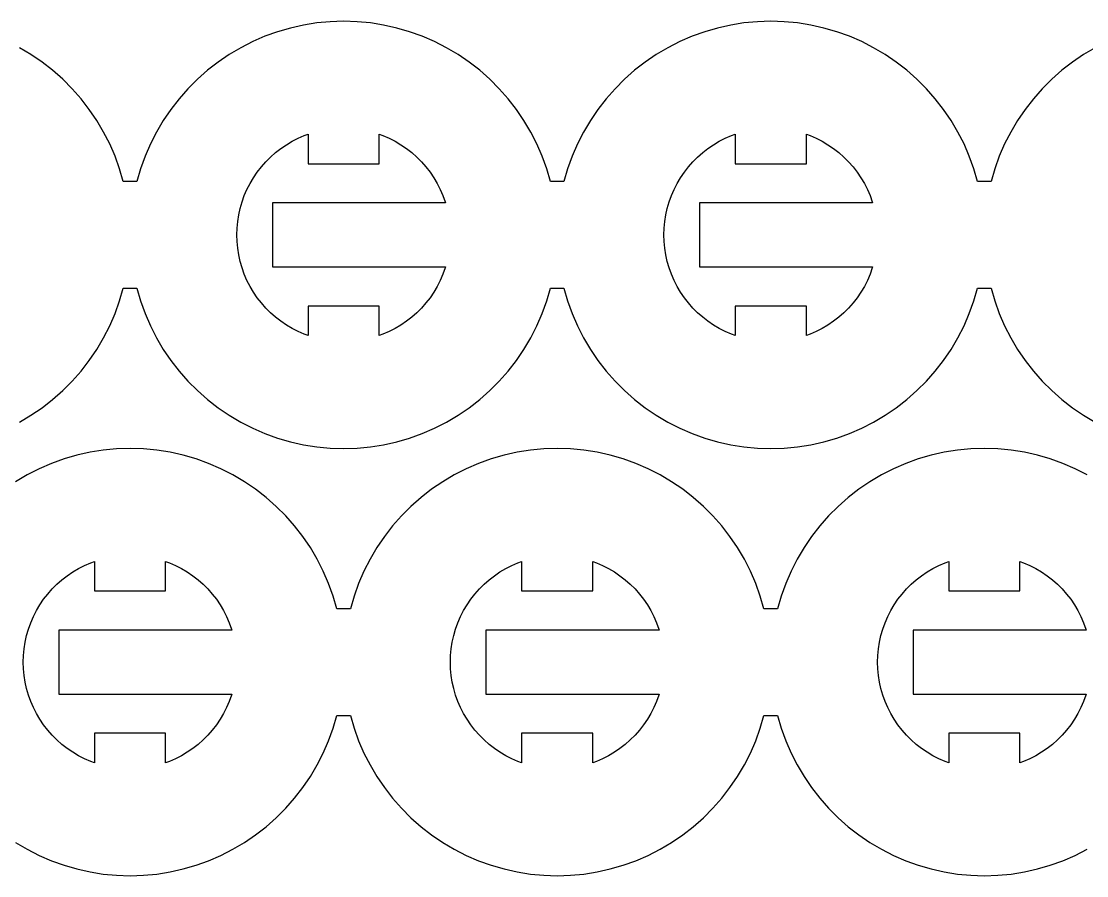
# Model space of a CAD drawing. Header units: metres. Extents: x 1 to 112, y 0 to 24.
# Drawn here: x 54.95 to 84.88, y 0 to 24 of the extents above; entities that cross this region are included whole.
import ezdxf

# ---------------------------------------------------------------- set-up
doc = ezdxf.new("R2010")
doc.units = ezdxf.units.M

msp = doc.modelspace()

# ---------------------------------------------------------------- linework, layer by layer
for p, q in [((63.248, 23.9527), (62.8757, 23.8937)), ((63.6233, 23.9882), (63.248, 23.9527)), ((64, 24), (63.6233, 23.9882)), ((64.3767, 23.9882), (64, 24)), ((64.752, 23.9527), (64.3767, 23.9882)), ((65.1243, 23.8937), (64.752, 23.9527)), ((75.248, 23.9527), (74.8757, 23.8937)), ((75.6233, 23.9882), (75.248, 23.9527)), ((76, 24), (75.6233, 23.9882)), ((76.3767, 23.9882), (76, 24)), ((76.752, 23.9527), (76.3767, 23.9882)), ((77.1243, 23.8937), (76.752, 23.9527)), ((62.1459, 23.7063), (61.7913, 23.5787)), ((62.5079, 23.8115), (62.1459, 23.7063)), ((62.8757, 23.8937), (62.5079, 23.8115)), ((65.4921, 23.8115), (65.1243, 23.8937)), ((65.8541, 23.7063), (65.4921, 23.8115)), ((66.2087, 23.5787), (65.8541, 23.7063)), ((74.1459, 23.7063), (73.7913, 23.5787)), ((74.5079, 23.8115), (74.1459, 23.7063)), ((74.8757, 23.8937), (74.5079, 23.8115)), ((77.4921, 23.8115), (77.1243, 23.8937)), ((77.8541, 23.7063), (77.4921, 23.8115)), ((78.2087, 23.5787), (77.8541, 23.7063)), ((61.4453, 23.429), (61.1095, 23.2578)), ((61.7913, 23.5787), (61.4453, 23.429)), ((66.5547, 23.429), (66.2087, 23.5787)), ((66.8905, 23.2578), (66.5547, 23.429)), ((73.4453, 23.429), (73.1095, 23.2578)), ((73.7913, 23.5787), (73.4453, 23.429)), ((78.5547, 23.429), (78.2087, 23.5787)), ((78.8905, 23.2578), (78.5547, 23.429)), ((55.215, 23.066), (54.8905, 23.2578)), ((55.5267, 22.8541), (55.215, 23.066)), ((60.785, 23.066), (60.4733, 22.8541)), ((61.1095, 23.2578), (60.785, 23.066)), ((67.215, 23.066), (66.8905, 23.2578)), ((67.5267, 22.8541), (67.215, 23.066)), ((72.785, 23.066), (72.4733, 22.8541)), ((73.1095, 23.2578), (72.785, 23.066)), ((79.215, 23.066), (78.8905, 23.2578)), ((79.5267, 22.8541), (79.215, 23.066)), ((84.785, 23.066), (84.4733, 22.8541)), ((85.1095, 23.2578), (84.785, 23.066)), ((55.8245, 22.6231), (55.5267, 22.8541)), ((60.4733, 22.8541), (60.1755, 22.6231)), ((67.8245, 22.6231), (67.5267, 22.8541)), ((72.4733, 22.8541), (72.1755, 22.6231)), ((79.8245, 22.6231), (79.5267, 22.8541)), ((84.4733, 22.8541), (84.1755, 22.6231)), ((56.1073, 22.3738), (55.8245, 22.6231)), ((60.1755, 22.6231), (59.8927, 22.3738)), ((68.1073, 22.3738), (67.8245, 22.6231)), ((72.1755, 22.6231), (71.8927, 22.3738)), ((80.1073, 22.3738), (79.8245, 22.6231)), ((84.1755, 22.6231), (83.8927, 22.3738)), ((56.3738, 22.1073), (56.1073, 22.3738)), ((59.8927, 22.3738), (59.6262, 22.1073)), ((68.3738, 22.1073), (68.1073, 22.3738)), ((71.8927, 22.3738), (71.6262, 22.1073)), ((80.3738, 22.1073), (80.1073, 22.3738)), ((83.8927, 22.3738), (83.6262, 22.1073)), ((56.6231, 21.8245), (56.3738, 22.1073)), ((59.6262, 22.1073), (59.3769, 21.8245)), ((68.6231, 21.8245), (68.3738, 22.1073)), ((71.6262, 22.1073), (71.3769, 21.8245)), ((80.6231, 21.8245), (80.3738, 22.1073)), ((83.6262, 22.1073), (83.3769, 21.8245)), ((56.8541, 21.5267), (56.6231, 21.8245)), ((59.3769, 21.8245), (59.1459, 21.5267)), ((68.8541, 21.5267), (68.6231, 21.8245)), ((71.3769, 21.8245), (71.1459, 21.5267)), ((80.8541, 21.5267), (80.6231, 21.8245)), ((83.3769, 21.8245), (83.1459, 21.5267)), ((57.066, 21.215), (56.8541, 21.5267)), ((59.1459, 21.5267), (58.934, 21.215)), ((69.066, 21.215), (68.8541, 21.5267)), ((71.1459, 21.5267), (70.934, 21.215)), ((81.066, 21.215), (80.8541, 21.5267)), ((83.1459, 21.5267), (82.934, 21.215)), ((57.2578, 20.8905), (57.066, 21.215)), ((58.934, 21.215), (58.7422, 20.8905)), ((69.2578, 20.8905), (69.066, 21.215)), ((70.934, 21.215), (70.7422, 20.8905)), ((81.2578, 20.8905), (81.066, 21.215)), ((82.934, 21.215), (82.7422, 20.8905)), ((57.429, 20.5547), (57.2578, 20.8905)), ((58.7422, 20.8905), (58.571, 20.5547)), ((62.5547, 20.6289), (62.7227, 20.7145)), ((62.7227, 20.7145), (62.8956, 20.7893)), ((62.8956, 20.7893), (63, 20.8269)), ((63, 20.8269), (63, 20)), ((65, 20), (65, 20.8269)), ((65, 20.8269), (65.1044, 20.7893)), ((65.1044, 20.7893), (65.2773, 20.7145)), ((65.2773, 20.7145), (65.4453, 20.6289)), ((69.429, 20.5547), (69.2578, 20.8905)), ((70.7422, 20.8905), (70.571, 20.5547)), ((74.5547, 20.6289), (74.7227, 20.7145)), ((74.7227, 20.7145), (74.8956, 20.7893)), ((74.8956, 20.7893), (75, 20.8269)), ((75, 20.8269), (75, 20)), ((77, 20), (77, 20.8269)), ((77, 20.8269), (77.1044, 20.7893)), ((77.1044, 20.7893), (77.2773, 20.7145)), ((77.2773, 20.7145), (77.4453, 20.6289)), ((81.429, 20.5547), (81.2578, 20.8905)), ((82.7422, 20.8905), (82.571, 20.5547)), ((57.5787, 20.2087), (57.429, 20.5547)), ((58.571, 20.5547), (58.4213, 20.2087)), ((62.0877, 20.3115), (62.2366, 20.4271)), ((62.2366, 20.4271), (62.3925, 20.533)), ((62.3925, 20.533), (62.5547, 20.6289)), ((65.4453, 20.6289), (65.6075, 20.533)), ((65.6075, 20.533), (65.7634, 20.4271)), ((65.7634, 20.4271), (65.9123, 20.3115)), ((69.5787, 20.2087), (69.429, 20.5547)), ((70.571, 20.5547), (70.4213, 20.2087)), ((74.0877, 20.3115), (74.2366, 20.4271)), ((74.2366, 20.4271), (74.3925, 20.533)), ((74.3925, 20.533), (74.5547, 20.6289)), ((77.4453, 20.6289), (77.6075, 20.533)), ((77.6075, 20.533), (77.7634, 20.4271)), ((77.7634, 20.4271), (77.9123, 20.3115)), ((81.5787, 20.2087), (81.429, 20.5547)), ((82.571, 20.5547), (82.4213, 20.2087)), ((57.7063, 19.8541), (57.5787, 20.2087)), ((58.4213, 20.2087), (58.2937, 19.8541)), ((61.6885, 19.9123), (61.8131, 20.0536)), ((61.8131, 20.0536), (61.9464, 20.1869)), ((61.9464, 20.1869), (62.0877, 20.3115)), ((65.9123, 20.3115), (66.0536, 20.1869)), ((66.0536, 20.1869), (66.1869, 20.0536)), ((66.1869, 20.0536), (66.3115, 19.9123)), ((69.7063, 19.8541), (69.5787, 20.2087)), ((70.4213, 20.2087), (70.2937, 19.8541)), ((73.6885, 19.9123), (73.8131, 20.0536)), ((73.8131, 20.0536), (73.9464, 20.1869)), ((73.9464, 20.1869), (74.0877, 20.3115)), ((77.9123, 20.3115), (78.0536, 20.1869)), ((78.0536, 20.1869), (78.1869, 20.0536)), ((78.1869, 20.0536), (78.3115, 19.9123)), ((81.7063, 19.8541), (81.5787, 20.2087)), ((82.4213, 20.2087), (82.2937, 19.8541)), ((57.8092, 19.5), (57.7063, 19.8541)), ((58.2937, 19.8541), (58.1908, 19.5)), ((61.467, 19.6075), (61.5729, 19.7634)), ((61.5729, 19.7634), (61.6885, 19.9123)), ((63, 20), (65, 20)), ((66.3115, 19.9123), (66.4271, 19.7634)), ((66.4271, 19.7634), (66.533, 19.6075)), ((69.8092, 19.5), (69.7063, 19.8541)), ((70.2937, 19.8541), (70.1908, 19.5)), ((73.467, 19.6075), (73.5729, 19.7634)), ((73.5729, 19.7634), (73.6885, 19.9123)), ((75, 20), (77, 20)), ((78.3115, 19.9123), (78.4271, 19.7634)), ((78.4271, 19.7634), (78.533, 19.6075)), ((81.8092, 19.5), (81.7063, 19.8541)), ((82.2937, 19.8541), (82.1908, 19.5)), ((58.1908, 19.5), (57.8092, 19.5)), ((61.3711, 19.4453), (61.467, 19.6075)), ((66.533, 19.6075), (66.6289, 19.4453)), ((70.1908, 19.5), (69.8092, 19.5)), ((73.3711, 19.4453), (73.467, 19.6075)), ((78.533, 19.6075), (78.6289, 19.4453)), ((82.1908, 19.5), (81.8092, 19.5)), ((61.2107, 19.1044), (61.2855, 19.2773)), ((61.2855, 19.2773), (61.3711, 19.4453)), ((66.6289, 19.4453), (66.7145, 19.2773)), ((66.7145, 19.2773), (66.7893, 19.1044)), ((73.2107, 19.1044), (73.2855, 19.2773)), ((73.2855, 19.2773), (73.3711, 19.4453)), ((78.6289, 19.4453), (78.7145, 19.2773)), ((78.7145, 19.2773), (78.7893, 19.1044)), ((61.0943, 18.7461), (61.1468, 18.9271)), ((61.1468, 18.9271), (61.2107, 19.1044)), ((66.861, 18.9), (62, 18.9)), ((62, 18.9), (62, 17.1)), ((66.7893, 19.1044), (66.8532, 18.9271)), ((66.8532, 18.9271), (66.861, 18.9)), ((73.0943, 18.7461), (73.1468, 18.9271)), ((73.1468, 18.9271), (73.2107, 19.1044)), ((78.861, 18.9), (74, 18.9)), ((74, 18.9), (74, 17.1)), ((78.7893, 19.1044), (78.8532, 18.9271)), ((78.8532, 18.9271), (78.861, 18.9)), ((61.0237, 18.376), (61.0531, 18.5621)), ((61.0531, 18.5621), (61.0943, 18.7461)), ((73.0237, 18.376), (73.0531, 18.5621)), ((73.0531, 18.5621), (73.0943, 18.7461)), ((61.0059, 18.1884), (61.0237, 18.376)), ((73.0059, 18.1884), (73.0237, 18.376)), ((61, 18), (61.0059, 18.1884)), ((61.0059, 17.8116), (61, 18)), ((73, 18), (73.0059, 18.1884)), ((73.0059, 17.8116), (73, 18)), ((61.0237, 17.624), (61.0059, 17.8116)), ((73.0237, 17.624), (73.0059, 17.8116)), ((61.0531, 17.4379), (61.0237, 17.624)), ((61.0943, 17.2539), (61.0531, 17.4379)), ((73.0531, 17.4379), (73.0237, 17.624)), ((73.0943, 17.2539), (73.0531, 17.4379)), ((61.1468, 17.0729), (61.0943, 17.2539)), ((61.2107, 16.8956), (61.1468, 17.0729)), ((62, 17.1), (66.861, 17.1)), ((66.8532, 17.0729), (66.7893, 16.8956)), ((66.861, 17.1), (66.8532, 17.0729)), ((73.1468, 17.0729), (73.0943, 17.2539)), ((73.2107, 16.8956), (73.1468, 17.0729)), ((74, 17.1), (78.861, 17.1)), ((78.8532, 17.0729), (78.7893, 16.8956)), ((78.861, 17.1), (78.8532, 17.0729)), ((61.2855, 16.7227), (61.2107, 16.8956)), ((66.7893, 16.8956), (66.7145, 16.7227)), ((73.2855, 16.7227), (73.2107, 16.8956)), ((78.7893, 16.8956), (78.7145, 16.7227)), ((57.7063, 16.1459), (57.8092, 16.5)), ((57.8092, 16.5), (58.1908, 16.5)), ((58.1908, 16.5), (58.2937, 16.1459)), ((61.3711, 16.5547), (61.2855, 16.7227)), ((61.467, 16.3925), (61.3711, 16.5547)), ((66.6289, 16.5547), (66.533, 16.3925)), ((66.7145, 16.7227), (66.6289, 16.5547)), ((69.7063, 16.1459), (69.8092, 16.5)), ((69.8092, 16.5), (70.1908, 16.5)), ((70.1908, 16.5), (70.2937, 16.1459)), ((73.3711, 16.5547), (73.2855, 16.7227)), ((73.467, 16.3925), (73.3711, 16.5547)), ((78.6289, 16.5547), (78.533, 16.3925)), ((78.7145, 16.7227), (78.6289, 16.5547)), ((81.7063, 16.1459), (81.8092, 16.5)), ((81.8092, 16.5), (82.1908, 16.5)), ((82.1908, 16.5), (82.2937, 16.1459)), ((61.5729, 16.2366), (61.467, 16.3925)), ((61.6885, 16.0877), (61.5729, 16.2366)), ((66.4271, 16.2366), (66.3115, 16.0877)), ((66.533, 16.3925), (66.4271, 16.2366)), ((73.5729, 16.2366), (73.467, 16.3925)), ((73.6885, 16.0877), (73.5729, 16.2366)), ((78.4271, 16.2366), (78.3115, 16.0877)), ((78.533, 16.3925), (78.4271, 16.2366)), ((57.5787, 15.7913), (57.7063, 16.1459)), ((58.2937, 16.1459), (58.4213, 15.7913)), ((61.8131, 15.9464), (61.6885, 16.0877)), ((61.9464, 15.8131), (61.8131, 15.9464)), ((65, 16), (63, 16)), ((63, 16), (63, 15.1731)), ((65, 15.1731), (65, 16)), ((66.1869, 15.9464), (66.0536, 15.8131)), ((66.3115, 16.0877), (66.1869, 15.9464)), ((69.5787, 15.7913), (69.7063, 16.1459)), ((70.2937, 16.1459), (70.4213, 15.7913)), ((73.8131, 15.9464), (73.6885, 16.0877)), ((73.9464, 15.8131), (73.8131, 15.9464)), ((77, 16), (75, 16)), ((75, 16), (75, 15.1731)), ((77, 15.1731), (77, 16)), ((78.1869, 15.9464), (78.0536, 15.8131)), ((78.3115, 16.0877), (78.1869, 15.9464)), ((81.5787, 15.7913), (81.7063, 16.1459)), ((82.2937, 16.1459), (82.4213, 15.7913)), ((57.429, 15.4453), (57.5787, 15.7913)), ((58.4213, 15.7913), (58.571, 15.4453)), ((62.0877, 15.6885), (61.9464, 15.8131)), ((62.2366, 15.5729), (62.0877, 15.6885)), ((62.3925, 15.467), (62.2366, 15.5729)), ((65.7634, 15.5729), (65.6075, 15.467)), ((65.9123, 15.6885), (65.7634, 15.5729)), ((66.0536, 15.8131), (65.9123, 15.6885)), ((69.429, 15.4453), (69.5787, 15.7913)), ((70.4213, 15.7913), (70.571, 15.4453)), ((74.0877, 15.6885), (73.9464, 15.8131)), ((74.2366, 15.5729), (74.0877, 15.6885)), ((74.3925, 15.467), (74.2366, 15.5729)), ((77.7634, 15.5729), (77.6075, 15.467)), ((77.9123, 15.6885), (77.7634, 15.5729)), ((78.0536, 15.8131), (77.9123, 15.6885)), ((81.429, 15.4453), (81.5787, 15.7913)), ((82.4213, 15.7913), (82.571, 15.4453)), ((57.2578, 15.1095), (57.429, 15.4453)), ((58.571, 15.4453), (58.7422, 15.1095)), ((62.5547, 15.3711), (62.3925, 15.467)), ((62.7227, 15.2855), (62.5547, 15.3711)), ((62.8956, 15.2107), (62.7227, 15.2855)), ((65.2773, 15.2855), (65.1044, 15.2107)), ((65.4453, 15.3711), (65.2773, 15.2855)), ((65.6075, 15.467), (65.4453, 15.3711)), ((69.2578, 15.1095), (69.429, 15.4453)), ((70.571, 15.4453), (70.7422, 15.1095)), ((74.5547, 15.3711), (74.3925, 15.467)), ((74.7227, 15.2855), (74.5547, 15.3711)), ((74.8956, 15.2107), (74.7227, 15.2855)), ((77.2773, 15.2855), (77.1044, 15.2107)), ((77.4453, 15.3711), (77.2773, 15.2855)), ((77.6075, 15.467), (77.4453, 15.3711)), ((81.2578, 15.1095), (81.429, 15.4453)), ((82.571, 15.4453), (82.7422, 15.1095)), ((57.066, 14.785), (57.2578, 15.1095)), ((58.7422, 15.1095), (58.934, 14.785)), ((63, 15.1731), (62.8956, 15.2107)), ((65.1044, 15.2107), (65, 15.1731)), ((69.066, 14.785), (69.2578, 15.1095)), ((70.7422, 15.1095), (70.934, 14.785)), ((75, 15.1731), (74.8956, 15.2107)), ((77.1044, 15.2107), (77, 15.1731)), ((81.066, 14.785), (81.2578, 15.1095)), ((82.7422, 15.1095), (82.934, 14.785)), ((56.8541, 14.4733), (57.066, 14.785)), ((58.934, 14.785), (59.1459, 14.4733)), ((68.8541, 14.4733), (69.066, 14.785)), ((70.934, 14.785), (71.1459, 14.4733)), ((80.8541, 14.4733), (81.066, 14.785)), ((82.934, 14.785), (83.1459, 14.4733)), ((56.6231, 14.1755), (56.8541, 14.4733)), ((59.1459, 14.4733), (59.3769, 14.1755)), ((68.6231, 14.1755), (68.8541, 14.4733)), ((71.1459, 14.4733), (71.3769, 14.1755)), ((80.6231, 14.1755), (80.8541, 14.4733)), ((83.1459, 14.4733), (83.3769, 14.1755)), ((56.3738, 13.8927), (56.6231, 14.1755)), ((59.3769, 14.1755), (59.6262, 13.8927)), ((68.3738, 13.8927), (68.6231, 14.1755)), ((71.3769, 14.1755), (71.6262, 13.8927)), ((80.3738, 13.8927), (80.6231, 14.1755)), ((83.3769, 14.1755), (83.6262, 13.8927)), ((56.1073, 13.6262), (56.3738, 13.8927)), ((59.6262, 13.8927), (59.8927, 13.6262)), ((68.1073, 13.6262), (68.3738, 13.8927)), ((71.6262, 13.8927), (71.8927, 13.6262)), ((80.1073, 13.6262), (80.3738, 13.8927)), ((83.6262, 13.8927), (83.8927, 13.6262)), ((55.8245, 13.3769), (56.1073, 13.6262)), ((59.8927, 13.6262), (60.1755, 13.3769)), ((67.8245, 13.3769), (68.1073, 13.6262)), ((71.8927, 13.6262), (72.1755, 13.3769)), ((79.8245, 13.3769), (80.1073, 13.6262)), ((83.8927, 13.6262), (84.1755, 13.3769)), ((55.5267, 13.1459), (55.8245, 13.3769)), ((60.1755, 13.3769), (60.4733, 13.1459)), ((67.5267, 13.1459), (67.8245, 13.3769)), ((72.1755, 13.3769), (72.4733, 13.1459)), ((79.5267, 13.1459), (79.8245, 13.3769)), ((84.1755, 13.3769), (84.4733, 13.1459)), ((54.8905, 12.7422), (55.215, 12.934)), ((55.215, 12.934), (55.5267, 13.1459)), ((60.4733, 13.1459), (60.785, 12.934)), ((60.785, 12.934), (61.1095, 12.7422)), ((66.8905, 12.7422), (67.215, 12.934)), ((67.215, 12.934), (67.5267, 13.1459)), ((72.4733, 13.1459), (72.785, 12.934)), ((72.785, 12.934), (73.1095, 12.7422)), ((78.8905, 12.7422), (79.215, 12.934)), ((79.215, 12.934), (79.5267, 13.1459)), ((84.4733, 13.1459), (84.785, 12.934)), ((84.785, 12.934), (85.1095, 12.7422)), ((61.1095, 12.7422), (61.4453, 12.571)), ((61.4453, 12.571), (61.7913, 12.4213)), ((66.2087, 12.4213), (66.5547, 12.571)), ((66.5547, 12.571), (66.8905, 12.7422)), ((73.1095, 12.7422), (73.4453, 12.571)), ((73.4453, 12.571), (73.7913, 12.4213)), ((78.2087, 12.4213), (78.5547, 12.571)), ((78.5547, 12.571), (78.8905, 12.7422)), ((61.7913, 12.4213), (62.1459, 12.2937)), ((62.1459, 12.2937), (62.5079, 12.1885)), ((65.4921, 12.1885), (65.8541, 12.2937)), ((65.8541, 12.2937), (66.2087, 12.4213)), ((73.7913, 12.4213), (74.1459, 12.2937)), ((74.1459, 12.2937), (74.5079, 12.1885)), ((77.4921, 12.1885), (77.8541, 12.2937)), ((77.8541, 12.2937), (78.2087, 12.4213)), ((57.6233, 11.9882), (57.248, 11.9527)), ((58, 12), (57.6233, 11.9882)), ((58.3767, 11.9882), (58, 12)), ((58.752, 11.9527), (58.3767, 11.9882)), ((62.5079, 12.1885), (62.8757, 12.1063)), ((62.8757, 12.1063), (63.248, 12.0473)), ((63.248, 12.0473), (63.6233, 12.0118)), ((63.6233, 12.0118), (64, 12)), ((64, 12), (64.3767, 12.0118)), ((64.3767, 12.0118), (64.752, 12.0473)), ((64.752, 12.0473), (65.1243, 12.1063)), ((65.1243, 12.1063), (65.4921, 12.1885)), ((69.6233, 11.9882), (69.248, 11.9527)), ((70, 12), (69.6233, 11.9882)), ((70.3767, 11.9882), (70, 12)), ((70.752, 11.9527), (70.3767, 11.9882)), ((74.5079, 12.1885), (74.8757, 12.1063)), ((74.8757, 12.1063), (75.248, 12.0473)), ((75.248, 12.0473), (75.6233, 12.0118)), ((75.6233, 12.0118), (76, 12)), ((76, 12), (76.3767, 12.0118)), ((76.3767, 12.0118), (76.752, 12.0473)), ((76.752, 12.0473), (77.1243, 12.1063)), ((77.1243, 12.1063), (77.4921, 12.1885)), ((81.6233, 11.9882), (81.248, 11.9527)), ((82, 12), (81.6233, 11.9882)), ((82.3767, 11.9882), (82, 12)), ((82.752, 11.9527), (82.3767, 11.9882)), ((56.1459, 11.7063), (55.7913, 11.5787)), ((56.5079, 11.8115), (56.1459, 11.7063)), ((56.8757, 11.8937), (56.5079, 11.8115)), ((57.248, 11.9527), (56.8757, 11.8937)), ((59.1243, 11.8937), (58.752, 11.9527)), ((59.4921, 11.8115), (59.1243, 11.8937)), ((59.8541, 11.7063), (59.4921, 11.8115)), ((60.2087, 11.5787), (59.8541, 11.7063)), ((68.1459, 11.7063), (67.7913, 11.5787)), ((68.5079, 11.8115), (68.1459, 11.7063)), ((68.8757, 11.8937), (68.5079, 11.8115)), ((69.248, 11.9527), (68.8757, 11.8937)), ((71.1243, 11.8937), (70.752, 11.9527)), ((71.4921, 11.8115), (71.1243, 11.8937)), ((71.8541, 11.7063), (71.4921, 11.8115)), ((72.2087, 11.5787), (71.8541, 11.7063)), ((80.1459, 11.7063), (79.7913, 11.5787)), ((80.5079, 11.8115), (80.1459, 11.7063)), ((80.8757, 11.8937), (80.5079, 11.8115)), ((81.248, 11.9527), (80.8757, 11.8937)), ((83.1243, 11.8937), (82.752, 11.9527)), ((83.4921, 11.8115), (83.1243, 11.8937)), ((83.8541, 11.7063), (83.4921, 11.8115)), ((84.2087, 11.5787), (83.8541, 11.7063)), ((55.4453, 11.429), (55.1095, 11.2578)), ((55.7913, 11.5787), (55.4453, 11.429)), ((60.5547, 11.429), (60.2087, 11.5787)), ((60.8905, 11.2578), (60.5547, 11.429)), ((67.4453, 11.429), (67.1095, 11.2578)), ((67.7913, 11.5787), (67.4453, 11.429)), ((72.5547, 11.429), (72.2087, 11.5787)), ((72.8905, 11.2578), (72.5547, 11.429)), ((79.4453, 11.429), (79.1095, 11.2578)), ((79.7913, 11.5787), (79.4453, 11.429)), ((84.5547, 11.429), (84.2087, 11.5787)), ((84.8905, 11.2578), (84.5547, 11.429)), ((55.1095, 11.2578), (54.785, 11.066)), ((61.215, 11.066), (60.8905, 11.2578)), ((67.1095, 11.2578), (66.785, 11.066)), ((73.215, 11.066), (72.8905, 11.2578)), ((79.1095, 11.2578), (78.785, 11.066)), ((61.5267, 10.8541), (61.215, 11.066)), ((61.8245, 10.6231), (61.5267, 10.8541)), ((66.4733, 10.8541), (66.1755, 10.6231)), ((66.785, 11.066), (66.4733, 10.8541)), ((73.5267, 10.8541), (73.215, 11.066)), ((73.8245, 10.6231), (73.5267, 10.8541)), ((78.4733, 10.8541), (78.1755, 10.6231)), ((78.785, 11.066), (78.4733, 10.8541)), ((62.1073, 10.3738), (61.8245, 10.6231)), ((66.1755, 10.6231), (65.8927, 10.3738)), ((74.1073, 10.3738), (73.8245, 10.6231)), ((78.1755, 10.6231), (77.8927, 10.3738)), ((62.3738, 10.1073), (62.1073, 10.3738)), ((65.8927, 10.3738), (65.6262, 10.1073)), ((74.3738, 10.1073), (74.1073, 10.3738)), ((77.8927, 10.3738), (77.6262, 10.1073)), ((62.6231, 9.82454), (62.3738, 10.1073)), ((65.6262, 10.1073), (65.3769, 9.82454)), ((74.6231, 9.82454), (74.3738, 10.1073)), ((77.6262, 10.1073), (77.3769, 9.82454)), ((62.8541, 9.52671), (62.6231, 9.82454)), ((65.3769, 9.82454), (65.1459, 9.52671)), ((74.8541, 9.52671), (74.6231, 9.82454)), ((77.3769, 9.82454), (77.1459, 9.52671)), ((63.066, 9.21496), (62.8541, 9.52671)), ((65.1459, 9.52671), (64.934, 9.21496)), ((75.066, 9.21496), (74.8541, 9.52671)), ((77.1459, 9.52671), (76.934, 9.21496)), ((63.2578, 8.89052), (63.066, 9.21496)), ((64.934, 9.21496), (64.7422, 8.89052)), ((75.2578, 8.89052), (75.066, 9.21496)), ((76.934, 9.21496), (76.7422, 8.89052)), ((56.5547, 8.62892), (56.7227, 8.71448)), ((56.7227, 8.71448), (56.8956, 8.78933)), ((56.8956, 8.78933), (57, 8.82691)), ((57, 8.82691), (57, 8)), ((59, 8), (59, 8.82691)), ((59, 8.82691), (59.1044, 8.78933)), ((59.1044, 8.78933), (59.2773, 8.71448)), ((59.2773, 8.71448), (59.4453, 8.62892)), ((63.429, 8.55468), (63.2578, 8.89052)), ((64.7422, 8.89052), (64.571, 8.55468)), ((68.5547, 8.62892), (68.7227, 8.71448)), ((68.7227, 8.71448), (68.8956, 8.78933)), ((68.8956, 8.78933), (69, 8.82691)), ((69, 8.82691), (69, 8)), ((71, 8), (71, 8.82691)), ((71, 8.82691), (71.1044, 8.78933)), ((71.1044, 8.78933), (71.2773, 8.71448)), ((71.2773, 8.71448), (71.4453, 8.62892)), ((75.429, 8.55468), (75.2578, 8.89052)), ((76.7422, 8.89052), (76.571, 8.55468)), ((80.5547, 8.62892), (80.7227, 8.71448)), ((80.7227, 8.71448), (80.8956, 8.78933)), ((80.8956, 8.78933), (81, 8.82691)), ((81, 8.82691), (81, 8)), ((83, 8), (83, 8.82691)), ((83, 8.82691), (83.1044, 8.78933)), ((83.1044, 8.78933), (83.2773, 8.71448)), ((83.2773, 8.71448), (83.4453, 8.62892)), ((56.0877, 8.31154), (56.2366, 8.42705)), ((56.2366, 8.42705), (56.3925, 8.53298)), ((56.3925, 8.53298), (56.5547, 8.62892)), ((59.4453, 8.62892), (59.6075, 8.53298)), ((59.6075, 8.53298), (59.7634, 8.42705)), ((59.7634, 8.42705), (59.9123, 8.31154)), ((63.5787, 8.20875), (63.429, 8.55468)), ((64.571, 8.55468), (64.4213, 8.20875)), ((68.0877, 8.31154), (68.2366, 8.42705)), ((68.2366, 8.42705), (68.3925, 8.53298)), ((68.3925, 8.53298), (68.5547, 8.62892)), ((71.4453, 8.62892), (71.6075, 8.53298)), ((71.6075, 8.53298), (71.7634, 8.42705)), ((71.7634, 8.42705), (71.9123, 8.31154)), ((75.5787, 8.20875), (75.429, 8.55468)), ((76.571, 8.55468), (76.4213, 8.20875)), ((80.0877, 8.31154), (80.2366, 8.42705)), ((80.2366, 8.42705), (80.3925, 8.53298)), ((80.3925, 8.53298), (80.5547, 8.62892)), ((83.4453, 8.62892), (83.6075, 8.53298)), ((83.6075, 8.53298), (83.7634, 8.42705)), ((83.7634, 8.42705), (83.9123, 8.31154)), ((55.8131, 8.05364), (55.9464, 8.18691)), ((55.9464, 8.18691), (56.0877, 8.31154)), ((59.9123, 8.31154), (60.0536, 8.18691)), ((60.0536, 8.18691), (60.1869, 8.05364)), ((63.7063, 7.8541), (63.5787, 8.20875)), ((64.4213, 8.20875), (64.2937, 7.8541)), ((67.8131, 8.05364), (67.9464, 8.18691)), ((67.9464, 8.18691), (68.0877, 8.31154)), ((71.9123, 8.31154), (72.0536, 8.18691)), ((72.0536, 8.18691), (72.1869, 8.05364)), ((75.7063, 7.8541), (75.5787, 8.20875)), ((76.4213, 8.20875), (76.2937, 7.8541)), ((79.8131, 8.05364), (79.9464, 8.18691)), ((79.9464, 8.18691), (80.0877, 8.31154)), ((83.9123, 8.31154), (84.0536, 8.18691)), ((84.0536, 8.18691), (84.1869, 8.05364)), ((55.5729, 7.76336), (55.6885, 7.91227)), ((55.6885, 7.91227), (55.8131, 8.05364)), ((57, 8), (59, 8)), ((60.1869, 8.05364), (60.3115, 7.91227)), ((60.3115, 7.91227), (60.4271, 7.76336)), ((63.8092, 7.5), (63.7063, 7.8541)), ((64.2937, 7.8541), (64.1908, 7.5)), ((67.5729, 7.76336), (67.6885, 7.91227)), ((67.6885, 7.91227), (67.8131, 8.05364)), ((69, 8), (71, 8)), ((72.1869, 8.05364), (72.3115, 7.91227)), ((72.3115, 7.91227), (72.4271, 7.76336)), ((75.8092, 7.5), (75.7063, 7.8541)), ((76.2937, 7.8541), (76.1908, 7.5)), ((79.5729, 7.76336), (79.6885, 7.91227)), ((79.6885, 7.91227), (79.8131, 8.05364)), ((81, 8), (83, 8)), ((84.1869, 8.05364), (84.3115, 7.91227)), ((84.3115, 7.91227), (84.4271, 7.76336)), ((55.3711, 7.44526), (55.467, 7.60748)), ((55.467, 7.60748), (55.5729, 7.76336)), ((60.4271, 7.76336), (60.533, 7.60748)), ((60.533, 7.60748), (60.6289, 7.44526)), ((64.1908, 7.5), (63.8092, 7.5)), ((67.3711, 7.44526), (67.467, 7.60748)), ((67.467, 7.60748), (67.5729, 7.76336)), ((72.4271, 7.76336), (72.533, 7.60748)), ((72.533, 7.60748), (72.6289, 7.44526)), ((76.1908, 7.5), (75.8092, 7.5)), ((79.3711, 7.44526), (79.467, 7.60748)), ((79.467, 7.60748), (79.5729, 7.76336)), ((84.4271, 7.76336), (84.533, 7.60748)), ((84.533, 7.60748), (84.6289, 7.44526)), ((55.2107, 7.10437), (55.2855, 7.27734)), ((55.2855, 7.27734), (55.3711, 7.44526)), ((60.6289, 7.44526), (60.7145, 7.27734)), ((60.7145, 7.27734), (60.7893, 7.10437)), ((67.2107, 7.10437), (67.2855, 7.27734)), ((67.2855, 7.27734), (67.3711, 7.44526)), ((72.6289, 7.44526), (72.7145, 7.27734)), ((72.7145, 7.27734), (72.7893, 7.10437)), ((79.2107, 7.10437), (79.2855, 7.27734)), ((79.2855, 7.27734), (79.3711, 7.44526)), ((84.6289, 7.44526), (84.7145, 7.27734)), ((84.7145, 7.27734), (84.7893, 7.10437)), ((55.0943, 6.74607), (55.1468, 6.92705)), ((55.1468, 6.92705), (55.2107, 7.10437)), ((60.861, 6.9), (56, 6.9)), ((56, 6.9), (56, 5.1)), ((60.7893, 7.10437), (60.8532, 6.92705)), ((60.8532, 6.92705), (60.861, 6.9)), ((67.0943, 6.74607), (67.1468, 6.92705)), ((67.1468, 6.92705), (67.2107, 7.10437)), ((72.861, 6.9), (68, 6.9)), ((68, 6.9), (68, 5.1)), ((72.7893, 7.10437), (72.8532, 6.92705)), ((72.8532, 6.92705), (72.861, 6.9)), ((79.0943, 6.74607), (79.1468, 6.92705)), ((79.1468, 6.92705), (79.2107, 7.10437)), ((84.861, 6.9), (80, 6.9)), ((80, 6.9), (80, 5.1)), ((84.7893, 7.10437), (84.8532, 6.92705)), ((84.8532, 6.92705), (84.861, 6.9)), ((55.0531, 6.56214), (55.0943, 6.74607)), ((67.0531, 6.56214), (67.0943, 6.74607)), ((79.0531, 6.56214), (79.0943, 6.74607)), ((55.0059, 6.18837), (55.0237, 6.376)), ((55.0237, 6.376), (55.0531, 6.56214)), ((67.0059, 6.18837), (67.0237, 6.376)), ((67.0237, 6.376), (67.0531, 6.56214)), ((79.0059, 6.18837), (79.0237, 6.376)), ((79.0237, 6.376), (79.0531, 6.56214)), ((55, 6), (55.0059, 6.18837)), ((55.0059, 5.81163), (55, 6)), ((67, 6), (67.0059, 6.18837)), ((67.0059, 5.81163), (67, 6)), ((79, 6), (79.0059, 6.18837)), ((79.0059, 5.81163), (79, 6)), ((55.0237, 5.624), (55.0059, 5.81163)), ((67.0237, 5.624), (67.0059, 5.81163)), ((79.0237, 5.624), (79.0059, 5.81163)), ((55.0531, 5.43786), (55.0237, 5.624)), ((55.0943, 5.25393), (55.0531, 5.43786)), ((67.0531, 5.43786), (67.0237, 5.624)), ((67.0943, 5.25393), (67.0531, 5.43786)), ((79.0531, 5.43786), (79.0237, 5.624)), ((79.0943, 5.25393), (79.0531, 5.43786)), ((55.1468, 5.07295), (55.0943, 5.25393)), ((56, 5.1), (60.861, 5.1)), ((60.861, 5.1), (60.8532, 5.07295)), ((67.1468, 5.07295), (67.0943, 5.25393)), ((68, 5.1), (72.861, 5.1)), ((72.861, 5.1), (72.8532, 5.07295)), ((79.1468, 5.07295), (79.0943, 5.25393)), ((80, 5.1), (84.861, 5.1)), ((84.861, 5.1), (84.8532, 5.07295)), ((55.2107, 4.89563), (55.1468, 5.07295)), ((55.2855, 4.72266), (55.2107, 4.89563)), ((60.7893, 4.89563), (60.7145, 4.72266)), ((60.8532, 5.07295), (60.7893, 4.89563)), ((67.2107, 4.89563), (67.1468, 5.07295)), ((67.2855, 4.72266), (67.2107, 4.89563)), ((72.7893, 4.89563), (72.7145, 4.72266)), ((72.8532, 5.07295), (72.7893, 4.89563)), ((79.2107, 4.89563), (79.1468, 5.07295)), ((79.2855, 4.72266), (79.2107, 4.89563)), ((84.7893, 4.89563), (84.7145, 4.72266)), ((84.8532, 5.07295), (84.7893, 4.89563)), ((55.3711, 4.55474), (55.2855, 4.72266)), ((55.467, 4.39252), (55.3711, 4.55474)), ((60.6289, 4.55474), (60.533, 4.39252)), ((60.7145, 4.72266), (60.6289, 4.55474)), ((63.7063, 4.1459), (63.8092, 4.5)), ((63.8092, 4.5), (64.1908, 4.5)), ((64.1908, 4.5), (64.2937, 4.1459)), ((67.3711, 4.55474), (67.2855, 4.72266)), ((67.467, 4.39252), (67.3711, 4.55474)), ((72.6289, 4.55474), (72.533, 4.39252)), ((72.7145, 4.72266), (72.6289, 4.55474)), ((75.7063, 4.1459), (75.8092, 4.5)), ((75.8092, 4.5), (76.1908, 4.5)), ((76.1908, 4.5), (76.2937, 4.1459)), ((79.3711, 4.55474), (79.2855, 4.72266)), ((79.467, 4.39252), (79.3711, 4.55474)), ((84.6289, 4.55474), (84.533, 4.39252)), ((84.7145, 4.72266), (84.6289, 4.55474)), ((55.5729, 4.23664), (55.467, 4.39252)), ((55.6885, 4.08773), (55.5729, 4.23664)), ((60.4271, 4.23664), (60.3115, 4.08773)), ((60.533, 4.39252), (60.4271, 4.23664)), ((67.5729, 4.23664), (67.467, 4.39252)), ((67.6885, 4.08773), (67.5729, 4.23664)), ((72.4271, 4.23664), (72.3115, 4.08773)), ((72.533, 4.39252), (72.4271, 4.23664)), ((79.5729, 4.23664), (79.467, 4.39252)), ((79.6885, 4.08773), (79.5729, 4.23664)), ((84.4271, 4.23664), (84.3115, 4.08773)), ((84.533, 4.39252), (84.4271, 4.23664)), ((55.8131, 3.94636), (55.6885, 4.08773)), ((55.9464, 3.81309), (55.8131, 3.94636)), ((59, 4), (57, 4)), ((57, 4), (57, 3.17309)), ((59, 3.17309), (59, 4)), ((60.1869, 3.94636), (60.0536, 3.81309)), ((60.3115, 4.08773), (60.1869, 3.94636)), ((63.5787, 3.79125), (63.7063, 4.1459)), ((64.2937, 4.1459), (64.4213, 3.79125)), ((67.8131, 3.94636), (67.6885, 4.08773)), ((67.9464, 3.81309), (67.8131, 3.94636)), ((71, 4), (69, 4)), ((69, 4), (69, 3.17309)), ((71, 3.17309), (71, 4)), ((72.1869, 3.94636), (72.0536, 3.81309)), ((72.3115, 4.08773), (72.1869, 3.94636)), ((75.5787, 3.79125), (75.7063, 4.1459)), ((76.2937, 4.1459), (76.4213, 3.79125)), ((79.8131, 3.94636), (79.6885, 4.08773)), ((79.9464, 3.81309), (79.8131, 3.94636)), ((83, 4), (81, 4)), ((81, 4), (81, 3.17309)), ((83, 3.17309), (83, 4)), ((84.1869, 3.94636), (84.0536, 3.81309)), ((84.3115, 4.08773), (84.1869, 3.94636)), ((56.0877, 3.68846), (55.9464, 3.81309)), ((56.2366, 3.57295), (56.0877, 3.68846)), ((59.9123, 3.68846), (59.7634, 3.57295)), ((60.0536, 3.81309), (59.9123, 3.68846)), ((63.429, 3.44532), (63.5787, 3.79125)), ((64.4213, 3.79125), (64.571, 3.44532)), ((68.0877, 3.68846), (67.9464, 3.81309)), ((68.2366, 3.57295), (68.0877, 3.68846)), ((71.9123, 3.68846), (71.7634, 3.57295)), ((72.0536, 3.81309), (71.9123, 3.68846)), ((75.429, 3.44532), (75.5787, 3.79125)), ((76.4213, 3.79125), (76.571, 3.44532)), ((80.0877, 3.68846), (79.9464, 3.81309)), ((80.2366, 3.57295), (80.0877, 3.68846)), ((83.9123, 3.68846), (83.7634, 3.57295)), ((84.0536, 3.81309), (83.9123, 3.68846)), ((56.3925, 3.46702), (56.2366, 3.57295)), ((56.5547, 3.37108), (56.3925, 3.46702)), ((56.7227, 3.28552), (56.5547, 3.37108)), ((59.4453, 3.37108), (59.2773, 3.28552)), ((59.6075, 3.46702), (59.4453, 3.37108)), ((59.7634, 3.57295), (59.6075, 3.46702)), ((63.2578, 3.10948), (63.429, 3.44532)), ((64.571, 3.44532), (64.7422, 3.10948)), ((68.3925, 3.46702), (68.2366, 3.57295)), ((68.5547, 3.37108), (68.3925, 3.46702)), ((68.7227, 3.28552), (68.5547, 3.37108)), ((71.4453, 3.37108), (71.2773, 3.28552)), ((71.6075, 3.46702), (71.4453, 3.37108)), ((71.7634, 3.57295), (71.6075, 3.46702)), ((75.2578, 3.10948), (75.429, 3.44532)), ((76.571, 3.44532), (76.7422, 3.10948)), ((80.3925, 3.46702), (80.2366, 3.57295)), ((80.5547, 3.37108), (80.3925, 3.46702)), ((80.7227, 3.28552), (80.5547, 3.37108)), ((83.4453, 3.37108), (83.2773, 3.28552)), ((83.6075, 3.46702), (83.4453, 3.37108)), ((83.7634, 3.57295), (83.6075, 3.46702)), ((56.8956, 3.21067), (56.7227, 3.28552)), ((57, 3.17309), (56.8956, 3.21067)), ((59.1044, 3.21067), (59, 3.17309)), ((59.2773, 3.28552), (59.1044, 3.21067)), ((63.066, 2.78504), (63.2578, 3.10948)), ((64.7422, 3.10948), (64.934, 2.78504)), ((68.8956, 3.21067), (68.7227, 3.28552)), ((69, 3.17309), (68.8956, 3.21067)), ((71.1044, 3.21067), (71, 3.17309)), ((71.2773, 3.28552), (71.1044, 3.21067)), ((75.066, 2.78504), (75.2578, 3.10948)), ((76.7422, 3.10948), (76.934, 2.78504)), ((80.8956, 3.21067), (80.7227, 3.28552)), ((81, 3.17309), (80.8956, 3.21067)), ((83.1044, 3.21067), (83, 3.17309)), ((83.2773, 3.28552), (83.1044, 3.21067)), ((62.8541, 2.47329), (63.066, 2.78504)), ((64.934, 2.78504), (65.1459, 2.47329)), ((74.8541, 2.47329), (75.066, 2.78504)), ((76.934, 2.78504), (77.1459, 2.47329)), ((62.6231, 2.17546), (62.8541, 2.47329)), ((65.1459, 2.47329), (65.3769, 2.17546)), ((74.6231, 2.17546), (74.8541, 2.47329)), ((77.1459, 2.47329), (77.3769, 2.17546)), ((62.3738, 1.89272), (62.6231, 2.17546)), ((65.3769, 2.17546), (65.6262, 1.89272)), ((74.3738, 1.89272), (74.6231, 2.17546)), ((77.3769, 2.17546), (77.6262, 1.89272)), ((62.1073, 1.62619), (62.3738, 1.89272)), ((65.6262, 1.89272), (65.8927, 1.62619)), ((74.1073, 1.62619), (74.3738, 1.89272)), ((77.6262, 1.89272), (77.8927, 1.62619)), ((61.8245, 1.37692), (62.1073, 1.62619)), ((65.8927, 1.62619), (66.1755, 1.37692)), ((73.8245, 1.37692), (74.1073, 1.62619)), ((77.8927, 1.62619), (78.1755, 1.37692)), ((61.5267, 1.1459), (61.8245, 1.37692)), ((66.1755, 1.37692), (66.4733, 1.1459)), ((73.5267, 1.1459), (73.8245, 1.37692)), ((78.1755, 1.37692), (78.4733, 1.1459)), ((54.785, 0.934033), (55.1095, 0.742161)), ((60.8905, 0.742161), (61.215, 0.934033)), ((61.215, 0.934033), (61.5267, 1.1459)), ((66.4733, 1.1459), (66.785, 0.934033)), ((66.785, 0.934033), (67.1095, 0.742161)), ((72.8905, 0.742161), (73.215, 0.934033)), ((73.215, 0.934033), (73.5267, 1.1459)), ((78.4733, 1.1459), (78.785, 0.934033)), ((78.785, 0.934033), (79.1095, 0.742161)), ((55.1095, 0.742161), (55.4453, 0.571038)), ((60.5547, 0.571038), (60.8905, 0.742161)), ((67.1095, 0.742161), (67.4453, 0.571038)), ((72.5547, 0.571038), (72.8905, 0.742161)), ((79.1095, 0.742161), (79.4453, 0.571038)), ((84.5547, 0.571038), (84.8905, 0.742161)), ((55.4453, 0.571038), (55.7913, 0.421342)), ((55.7913, 0.421342), (56.1459, 0.293661)), ((59.8541, 0.293661), (60.2087, 0.421342)), ((60.2087, 0.421342), (60.5547, 0.571038)), ((67.4453, 0.571038), (67.7913, 0.421342)), ((67.7913, 0.421342), (68.1459, 0.293661)), ((71.8541, 0.293661), (72.2087, 0.421342)), ((72.2087, 0.421342), (72.5547, 0.571038)), ((79.4453, 0.571038), (79.7913, 0.421342)), ((79.7913, 0.421342), (80.1459, 0.293661)), ((83.8541, 0.293661), (84.2087, 0.421342)), ((84.2087, 0.421342), (84.5547, 0.571038)), ((56.1459, 0.293661), (56.5079, 0.188501)), ((56.5079, 0.188501), (56.8757, 0.106277)), ((56.8757, 0.106277), (57.248, 0.047313)), ((57.248, 0.047313), (57.6233, 0.01184)), ((57.6233, 0.01184), (58, 0)), ((58, 0), (58.3767, 0.01184)), ((58.3767, 0.01184), (58.752, 0.047313)), ((58.752, 0.047313), (59.1243, 0.106277)), ((59.1243, 0.106277), (59.4921, 0.188501)), ((59.4921, 0.188501), (59.8541, 0.293661)), ((68.1459, 0.293661), (68.5079, 0.188501)), ((68.5079, 0.188501), (68.8757, 0.106277)), ((68.8757, 0.106277), (69.248, 0.047313)), ((69.248, 0.047313), (69.6233, 0.01184)), ((69.6233, 0.01184), (70, 0)), ((70, 0), (70.3767, 0.01184)), ((70.3767, 0.01184), (70.752, 0.047313)), ((70.752, 0.047313), (71.1243, 0.106277)), ((71.1243, 0.106277), (71.4921, 0.188501)), ((71.4921, 0.188501), (71.8541, 0.293661)), ((80.1459, 0.293661), (80.5079, 0.188501)), ((80.5079, 0.188501), (80.8757, 0.106277)), ((80.8757, 0.106277), (81.248, 0.047313)), ((81.248, 0.047313), (81.6233, 0.01184)), ((81.6233, 0.01184), (82, 0)), ((82, 0), (82.3767, 0.01184)), ((82.3767, 0.01184), (82.752, 0.047313)), ((82.752, 0.047313), (83.1243, 0.106277)), ((83.1243, 0.106277), (83.4921, 0.188501)), ((83.4921, 0.188501), (83.8541, 0.293661))]:
    msp.add_line(p, q)

doc.saveas('drawing.dxf')
